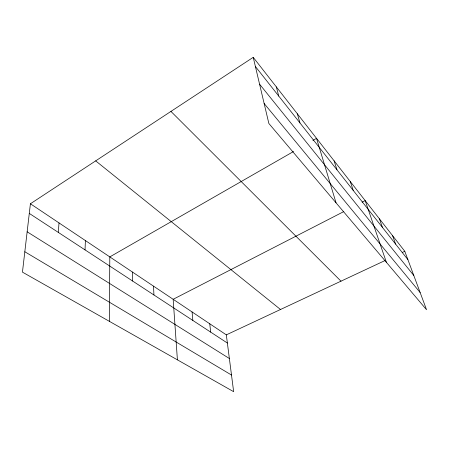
<?xml version="1.0" encoding="UTF-8"?>
<svg xmlns="http://www.w3.org/2000/svg" width="449" height="449" viewBox="0 0 449 449"><rect width="100%" height="100%" fill="white"/><g stroke="black" fill="none" stroke-linecap="round" stroke-linejoin="round"><path stroke-width="0.67" d="M109.348 321.321L109.803 256.901L293.545 151.509M85.035 249.891L85.4 240.569M58.303 232.397L59.015 222.917M30.409 203.773L22.45 272.139L233.643 391.674L226.324 334.864L30.409 203.773L253.23 57.326L404.79 251.288L426.55 309.748L268.856 123.469L253.23 57.326M312.897 140.414L316.528 138.331L336.054 202.853M343.811 211.58L173.168 299.292L177.406 359.845M362.13 202.168L365.177 200.596L386.393 262.311M226.324 334.864L384.799 260.656M402.293 252.461L404.79 251.288M24.824 251.754L231.499 375.038M27.142 231.807L229.372 358.515M29.286 213.404L227.379 343.047M95.676 160.877L280.507 309.49M170.934 111.414L340.982 281.169M264.135 103.5L420.141 292.524M259.573 84.165L413.804 275.506M255.397 66.503L407.9 259.651M392.561 235.635L395.648 244.133M379.394 218.786L382.447 227.413M350.265 181.508L353.206 190.376M334.101 160.821L336.958 169.795M297.35 113.788L299.949 122.925M276.343 86.904L278.75 96.08M209.75 323.774L210.676 332.114M192.071 311.943L192.851 320.451M153.519 286.148L153.934 294.976M132.449 272.049L132.64 281.046"/></g></svg>
